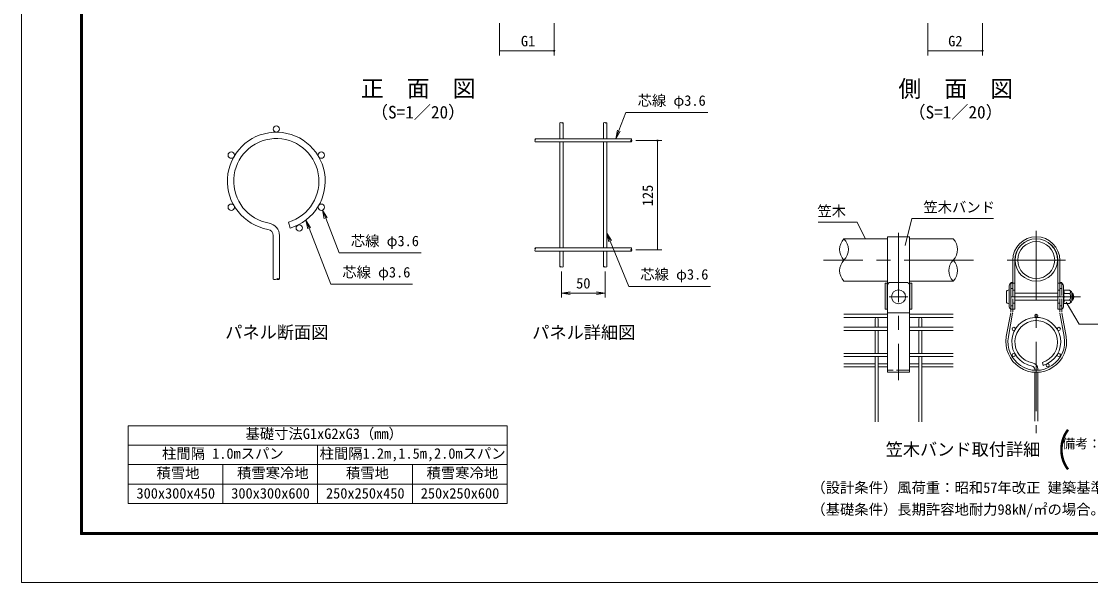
# Model space of a CAD drawing. Units: millimetres at full size; some dimension numbers follow another scale. Extents: x -4200 to 4200, y -2970 to 2970.
# Drawn here: x -4200 to 697, y -2970 to -401 of the extents above; entities that cross this region are included whole.
import ezdxf
from ezdxf.enums import TextEntityAlignment as Align

# ---------------------------------------------------------------- set-up
doc = ezdxf.new("R2010")
doc.units = ezdxf.units.MM
doc.header["$LTSCALE"] = 10
doc.header["$PDMODE"] = 32
doc.header["$PDSIZE"] = 5
doc.linetypes.add('DASHED', pattern=[7.5, 6, -1.5])
doc.linetypes.add('USER1', pattern=[50.8, 31.75, -6.35, 6.35, -6.35])
for name, color, linetype, lineweight in [('0-0_D-TTL-TXT', 7, 'Continuous', 18), ('0-3_D-STR-DIM', 7, 'Continuous', 13), ('0-5_Defpoints', 253, 'Continuous', 18), ('0-6_D-STR1', 1, 'Continuous', 18), ('0-7_D-BMK', 2, 'USER1', 13), ('0-8_D-STR2', 7, 'Continuous', 13), ('0-9_D-STR3', 3, 'Continuous', 13), ('0-B_D-STR-TXT', 7, 'Continuous', 13), ('0-C_D-TTL', 7, 'Continuous', 18), ('0-D_D-MTR-FRAM', 7, 'Continuous', 18)]:
    doc.layers.add(name, color=color, linetype=linetype, lineweight=lineweight)
doc.styles.add('ＭＳ ゴシック', font='')
doc.styles.get('ＭＳ ゴシック').set_extended_font_data('MS Gothic')

msp = doc.modelspace()

# ---------------------------------------------------------------- linework, layer by layer
at = {"layer": '0-3_D-STR-DIM'}
for p, q in [((-2009.97, -410), (-2009.97, -556.64)), ((-1759.97, -410), (-1759.97, -556.64)), ((-48.47, -410), (-48.47, -556.64)), ((201.53, -410), (201.53, -556.64)), ((-2009.97, -536.64), (-1759.97, -536.64)), ((-48.47, -536.64), (201.53, -536.64)), ((-1386.64, -947.08), (-1266.64, -947.08)), ((-1286.64, -1447.08), (-1286.64, -947.08)), ((-1386.64, -1447.08), (-1266.64, -1447.08)), ((-1726.64, -1545.28), (-1726.64, -1665.01)), ((-1526.64, -1545.28), (-1526.64, -1665.01)), ((-1686.64, -1651.67), (-1726.64, -1645.01)), ((-1686.64, -1645.01), (-1566.64, -1645.01)), ((-1566.64, -1638.34), (-1526.64, -1645.01))]:
    msp.add_line(p, q, dxfattribs=at)
for points in [[(-1686.64, -1638.34), (-1726.64, -1645.01), (-1686.64, -1645.01)], [(-1566.64, -1651.67), (-1526.64, -1645.01), (-1566.64, -1645.01)]]:
    msp.add_lwpolyline(points, dxfattribs=at)
for centre, radius, start, end in [((-1730.24, -868.91), 5.11, 45.18146, 134.81854), ((-1723.04, -868.91), 5.11, 45.18146, 134.81854), ((-1723.04, -861.66), 5.11, 225.18146, 314.81854), ((-1530.24, -868.91), 5.11, 45.18146, 134.81854), ((-1523.04, -868.91), 5.11, 45.18146, 134.81854), ((-1523.04, -861.66), 5.11, 225.18146, 314.81854), ((-1843.02, -941.68), 5.11, 135.18146, 224.81854), ((-1843.02, -948.88), 5.11, 135.18146, 224.81854), ((-1850.26, -941.68), 5.11, 315.18146, 44.81854), ((-1403.02, -948.88), 5.11, 135.18146, 224.81854), ((-1410.26, -941.68), 5.11, 315.18146, 44.81854), ((-1410.26, -948.88), 5.11, 315.18146, 44.81854), ((-383.9, -1444.94), 68.95, 135.18146, 224.81854), ((-481.72, -1444.94), 68.95, 315.18146, 44.81854), ((18.28, -1444.94), 68.95, 315.18146, 44.81854), ((-1843.02, -1441.68), 5.11, 135.18146, 224.81854), ((-1843.02, -1448.88), 5.11, 135.18146, 224.81854), ((-1850.26, -1441.68), 5.11, 315.18146, 44.81854), ((-1403.02, -1448.88), 5.11, 135.18146, 224.81854), ((-1410.26, -1441.68), 5.11, 315.18146, 44.81854), ((-1410.26, -1448.88), 5.11, 315.18146, 44.81854), ((-383.9, -1542.14), 68.95, 135.18146, 224.81854), ((116.1, -1542.14), 68.95, 135.18146, 224.81854), ((18.28, -1542.14), 68.95, 315.18146, 44.81854), ((-1730.24, -1528.91), 5.11, 45.18146, 134.81854), ((-1730.24, -1521.66), 5.11, 225.18146, 314.81854), ((-1723.04, -1521.66), 5.11, 225.18146, 314.81854), ((-1530.24, -1528.91), 5.11, 45.18146, 134.81854), ((-1530.24, -1521.66), 5.11, 225.18146, 314.81854), ((-1523.04, -1521.66), 5.11, 225.18146, 314.81854), ((-3039.73, -1571.15), 12, 233.12027, 306.87973), ((-3025.33, -1590.34), 12, 53.12027, 126.87973), ((-3025.33, -1571.15), 12, 233.12027, 306.87973)]:
    msp.add_arc(centre, radius, start, end, dxfattribs=at)
at = {"layer": '0-5_Defpoints'}
for p in [(-1759.97, -536.64), (201.53, -536.64), (-1406.64, -947.08), (-1286.64, -947.08), (-1406.64, -1447.08)]:
    msp.add_point(p, dxfattribs=at)
at = {"layer": '0-6_D-STR1'}
for p, q in [((-432.81, -1396.34), (-232.81, -1396.34)), ((-132.81, -1396.34), (67.19, -1396.34)), ((-432.81, -1590.74), (-232.81, -1590.74)), ((-132.81, -1590.74), (67.19, -1590.74))]:
    msp.add_line(p, q, dxfattribs=at)
for radius in [97.2, 84.4]:
    msp.add_circle((447.76, -1493.54), radius, dxfattribs=at)
at = {"layer": '0-7_D-BMK'}
for p, q in [((-182.81, -1368.69), (-182.81, -2043.01)), ((447.76, -1359.87), (447.76, -2285.32)), ((160.83, -1494.26), (-526.45, -1494.26)), ((581.44, -1493.54), (314.09, -1493.54)), ((-139.84, -1661.78), (-225.79, -1661.78)), ((651.07, -1661.78), (274.06, -1661.78))]:
    msp.add_line(p, q, dxfattribs=at)
at = {"layer": '0-8_D-STR2'}
for p, q in [((-1733.84, -865.28), (-1733.84, -938.08)), ((-1719.44, -865.28), (-1719.44, -938.08)), ((-1533.84, -865.28), (-1533.84, -938.08)), ((-1519.44, -865.28), (-1519.44, -938.08)), ((-1406.64, -938.08), (-1846.64, -938.08)), ((-1406.64, -952.48), (-1846.64, -952.48)), ((-1733.84, -952.48), (-1733.84, -1438.08)), ((-1719.44, -952.48), (-1719.44, -1438.08)), ((-1533.84, -952.48), (-1533.84, -1438.08)), ((-1519.44, -952.48), (-1519.44, -1438.08)), ((-2976.75, -1319.55), (-2968.52, -1347.15)), ((-3046.93, -1580.75), (-3046.93, -1381.57)), ((-3018.13, -1580.75), (-3018.13, -1381.57)), ((-1406.64, -1438.08), (-1846.64, -1438.08)), ((-1406.64, -1452.48), (-1846.64, -1452.48)), ((-1733.84, -1452.48), (-1733.84, -1525.28)), ((-1719.44, -1452.48), (-1719.44, -1525.28)), ((-1533.84, -1452.48), (-1533.84, -1525.28)), ((-1519.44, -1452.48), (-1519.44, -1525.28)), ((-232.81, -1741.94), (-432.81, -1741.94)), ((-232.81, -1756.34), (-432.81, -1756.34)), ((67.19, -1741.94), (-132.81, -1741.94)), ((67.19, -1756.34), (-132.81, -1756.34)), ((-232.81, -1801.54), (-432.81, -1801.54)), ((-290.01, -1801.54), (-290.01, -1763.54)), ((-275.61, -1801.54), (-275.61, -1763.54)), ((67.19, -1801.54), (-132.81, -1801.54)), ((-90.01, -1801.54), (-90.01, -1763.54)), ((-75.61, -1801.54), (-75.61, -1763.54)), ((-232.81, -1815.94), (-432.81, -1815.94)), ((-290.01, -1920.74), (-290.01, -1815.94)), ((-275.61, -1920.74), (-275.61, -1815.94)), ((67.19, -1815.94), (-132.81, -1815.94)), ((-90.01, -1920.74), (-90.01, -1815.94)), ((-75.61, -1920.74), (-75.61, -1815.94)), ((-232.81, -1920.74), (-432.81, -1920.74)), ((-232.81, -1935.14), (-432.81, -1935.14)), ((-290.01, -2233.48), (-290.01, -1935.14)), ((-275.61, -2233.48), (-275.61, -1935.14)), ((67.19, -1920.74), (-132.81, -1920.74)), ((67.19, -1935.14), (-132.81, -1935.14)), ((-90.01, -2233.48), (-90.01, -1935.14)), ((-75.61, -2233.48), (-75.61, -1935.14)), ((-432.81, -1968.17), (-290.01, -1968.17)), ((-432.81, -1982.57), (-290.01, -1982.57)), ((-232.81, -1968.17), (-275.61, -1968.17)), ((-232.81, -1982.57), (-275.61, -1982.57)), ((-90.01, -1968.17), (-132.81, -1968.17)), ((-90.01, -1982.57), (-132.81, -1982.57)), ((67.19, -1968.17), (-75.61, -1968.17)), ((67.19, -1982.57), (-75.61, -1982.57)), ((440.56, -1998.14), (440.56, -1992.88)), ((440.56, -2231.68), (440.56, -2007.35)), ((454.96, -1998.14), (454.96, -1992.88)), ((454.96, -2231.68), (454.96, -2007.35)), ((475.65, -1961.87), (479.77, -1975.67))]:
    msp.add_line(p, q, dxfattribs=at)
for centre, radius in [((-3032.53, -894.09), 14.4), ((-3238.99, -1013.29), 14.4), ((-2826.07, -1013.29), 14.4), ((-3238.99, -1251.69), 14.4), ((-2826.07, -1251.69), 14.4), ((-2927.58, -1346.54), 14.4), ((447.76, -1749.14), 7.2), ((344.53, -1808.74), 7.2), ((550.99, -1808.74), 7.2), ((344.53, -1927.94), 7.2), ((550.99, -1927.94), 7.2), ((500.24, -1975.37), 7.2)]:
    msp.add_circle(centre, radius, dxfattribs=at)
for centre, radius, start, end in [((-3032.53, -1132.49), 224, 286.60421, 260.16066), ((-3032.53, -1132.49), 195.2, 286.60421, 260.16066), ((-3075.73, -1381.57), 28.8, 0, 80.16066), ((-3075.73, -1381.57), 57.6, 0, 80.16066), ((-282.81, -1763.54), 7.2, 0, 180), ((-82.81, -1763.54), 7.2, 0, 180), ((447.76, -1868.34), 112, 286.60421, 260.16066), ((447.76, -1868.34), 97.6, 286.60421, 260.16066), ((426.16, -1992.88), 14.4, 0, 80.16066), ((426.16, -1992.88), 28.8, 0, 80.16066)]:
    msp.add_arc(centre, radius, start, end, dxfattribs=at)
at = {"layer": '0-9_D-STR3'}
for p, q in [((-132.81, -1387.14), (-232.81, -1387.14)), ((-232.81, -1387.14), (-232.81, -1599.14)), ((-132.81, -1387.14), (-132.81, -1599.14)), ((339.76, -1495.14), (339.76, -1599.14)), ((348.96, -1495.14), (348.96, -1719.14)), ((546.56, -1495.14), (546.56, -1719.14)), ((555.76, -1495.14), (555.76, -1599.14)), ((-244.01, -1599.14), (-232.81, -1599.14)), ((-234.81, -1599.14), (-234.81, -1719.14)), ((-234.81, -1599.14), (-234.81, -1719.14)), ((-232.81, -1608.8), (-232.81, -1608.2)), ((-232.81, -2007.54), (-232.81, -1608.8)), ((-220.81, -1595.72), (-146.4, -1595.72)), ((-121.61, -1599.14), (-132.81, -1599.14)), ((-132.81, -1608.8), (-132.81, -1608.2)), ((-132.81, -2007.54), (-132.81, -1608.8)), ((-130.81, -1599.14), (-130.81, -1719.14)), ((-130.81, -1599.14), (-130.81, -1719.14)), ((-121.61, -1599.14), (-121.61, -1719.14)), ((323.76, -1611.14), (323.76, -1707.14)), ((330.56, -1595.72), (339.76, -1595.72)), ((348.96, -1599.14), (335.76, -1599.14)), ((546.56, -1599.14), (559.76, -1599.14)), ((564.96, -1595.72), (555.76, -1595.72)), ((571.76, -1611.14), (571.76, -1707.14)), ((311.36, -1635.78), (311.36, -1687.78)), ((330.56, -1623.72), (339.76, -1623.72)), ((330.56, -1629.78), (330.56, -1693.78)), ((348.96, -1645.78), (546.56, -1645.78)), ((564.96, -1623.72), (555.76, -1623.72)), ((573.19, -1630.78), (571.76, -1630.78)), ((573.36, -1661.78), (573.36, -1630.88)), ((600.54, -1646.77), (573.36, -1646.77)), ((573.36, -1661.78), (573.36, -1692.68)), ((573.76, -1631.76), (573.57, -1631.08)), ((600.54, -1631.76), (573.76, -1631.76)), ((610.56, -1641.78), (610.56, -1681.78)), ((610.56, -1645.78), (615.35, -1645.78)), ((610.56, -1648.49), (616.64, -1648.49)), ((615.35, -1645.78), (615.35, -1677.78)), ((330.56, -1703.72), (339.76, -1703.72)), ((348.96, -1677.78), (546.56, -1677.78)), ((564.96, -1703.72), (555.76, -1703.72)), ((573.09, -1692.78), (571.76, -1692.78)), ((600.54, -1676.79), (573.36, -1676.79)), ((600.54, -1691.8), (573.76, -1691.8)), ((610.56, -1675.07), (616.64, -1675.07)), ((610.56, -1677.78), (615.35, -1677.78)), ((-232.81, -1735.75), (-132.81, -1735.75)), ((-132.81, -1719.14), (-121.61, -1719.14)), ((330.56, -1734.73), (310.65, -1844.3)), ((339.54, -1736.75), (320, -1844.3)), ((348.96, -1719.14), (335.76, -1719.14)), ((546.56, -1719.14), (559.76, -1719.14)), ((555.99, -1736.75), (575.52, -1844.3)), ((564.96, -1734.73), (584.87, -1844.3)), ((-132.81, -2007.54), (-232.81, -2007.54))]:
    msp.add_line(p, q, dxfattribs=at)
at = {"layer": '0-9_D-STR3', "linetype": 'DASHED'}
for p, q in [((330.56, -1595.72), (330.56, -1734.73)), ((339.76, -1595.72), (339.76, -1734.73)), ((339.76, -1599.14), (339.76, -1719.14)), ((555.76, -1595.72), (555.76, -1734.73)), ((555.76, -1599.14), (555.76, -1719.14)), ((564.96, -1595.72), (564.96, -1734.73)), ((348.96, -1631.14), (339.76, -1631.14)), ((546.56, -1631.14), (555.76, -1631.14)), ((348.96, -1691.14), (339.76, -1691.14)), ((546.56, -1691.14), (555.76, -1691.14)), ((-132.81, -1998.34), (-232.81, -1998.34))]:
    msp.add_line(p, q, dxfattribs=at)
at = {"layer": '0-9_D-STR3'}
msp.add_lwpolyline([(-244.01, -1599.14), (-244.01, -1719.14), (-232.81, -1719.14)], dxfattribs=at)
msp.add_circle((-182.81, -1661.78), 32, dxfattribs=at)
for centre, radius, start, end in [((447.76, -1495.14), 108, 90, 180), ((447.76, -1495.14), 98.8, 90, 180), ((447.76, -1495.14), 108, 0, 90), ((447.76, -1495.14), 98.8, 0, 90), ((-220.01, -1608.5), 12.8, 93.56714, 178.63954), ((-145.61, -1608.5), 12.8, 1.36046, 93.56714), ((335.76, -1611.14), 12, 90, 180), ((559.76, -1611.14), 12, 0, 90), ((573.19, -1631.18), 0.4, 15, 90), ((553.83, -1639.27), 21.29, 339.37322, 22.7756), ((490.33, -1661.78), 84.77, 0, 10.20031), ((490.33, -1661.78), 84.77, 349.79969, 0), ((596.47, -1639.26), 8.54, 298.45309, 61.54691), ((577.51, -1661.78), 27.49, 0, 33.09348), ((577.51, -1661.78), 27.49, 326.90652, 0), ((583.47, -1658.8), 32, 32.13463, 57.68315), ((585.35, -1661.78), 34, 331.92751, 28.07249), ((335.76, -1707.14), 12, 180, 270), ((559.76, -1707.14), 12, 270, 0), ((573.09, -1692.38), 0.4, 270, 337.2244), ((553.83, -1684.29), 21.29, 337.2244, 20.62678), ((596.47, -1684.3), 8.54, 298.45309, 61.54691), ((583.47, -1664.76), 32, 302.31685, 327.86537), ((330.56, -1734.73), 9.2, 347.29895, 0), ((564.96, -1734.73), 9.2, 180, 192.70105), ((447.76, -1868.34), 139.2, 170.05695, 9.94305), ((447.76, -1868.34), 130, 169.34534, 10.65466)]:
    msp.add_arc(centre, radius, start, end, dxfattribs=at)
for centre, start_param, end_param in [((330.56, -1635.78), 1.9328196, 3.1415927), ((330.56, -1687.78), 3.1415927, 4.3503657)]:
    msp.add_ellipse(centre, major_axis=(19.2, 0), ratio=0.3125, start_param=start_param, end_param=end_param, dxfattribs=at)
at = {"layer": '0-B_D-STR-TXT'}
for p, q in [((-1457.6, -903.15), (-1478.2, -938.08)), ((-2812.69, -1304.83), (-2820.88, -1265.12)), ((-2888.5, -1350.31), (-2896.69, -1310.59)), ((-1510.32, -1409.51), (-1519.44, -1370))]:
    msp.add_line(p, q, dxfattribs=at)
for points in [[(-1470.05, -898.36), (-1478.2, -938.08), (-1463.83, -900.76), (-1432.07, -818.27), (-1056.49, -818.27)], [(-2800.25, -1300.03), (-2820.88, -1265.12), (-2806.47, -1302.43), (-2745.27, -1460.92), (-2369.69, -1460.92)], [(-2876.06, -1345.51), (-2896.69, -1310.59), (-2882.28, -1347.91), (-2783.36, -1604.05), (-2409.05, -1604.05)], [(-550.77, -1320.57), (-372.18, -1320.57), (-333.7, -1398.15)], [(251.57, -1303.36), (-121.43, -1303.36), (-153.33, -1426.82)], [(-1498, -1404.41), (-1519.44, -1370), (-1504.16, -1406.96), (-1418.56, -1614), (-1044.25, -1614)], [(1205.16, -1787.23), (644.6, -1787.23), (584.12, -1685.89)]]:
    msp.add_lwpolyline(points, dxfattribs=at)
at = {"layer": '0-C_D-TTL', "color": 2}
msp.add_lwpolyline([(-4200, 2970), (4200, 2970), (4200, -2970), (-4200, -2970)], close=True, dxfattribs=at)
at = {"layer": '0-C_D-TTL'}
for points in [[(-3930, 2750), (3930, 2750), (3930, -2750), (-3930, -2750)], [(-3927.5, 2747.5), (3927.5, 2747.5), (3927.5, -2747.5), (-3927.5, -2747.5)], [(-3925, 2745), (3925, 2745), (3925, -2745), (-3925, -2745)], [(-3922.5, 2742.5), (3922.5, 2742.5), (3922.5, -2742.5), (-3922.5, -2742.5)], [(-3920, 2740), (3920, 2740), (3920, -2740), (-3920, -2740)]]:
    msp.add_lwpolyline(points, close=True, dxfattribs=at)
at = {"layer": '0-D_D-MTR-FRAM'}
for p, q in [((-3711.3, -2251.96), (-3711.3, -2608.15)), ((-3711.3, -2251.96), (-1975.52, -2251.96)), ((-1975.52, -2251.96), (-1975.52, -2608.15)), ((-3711.3, -2341.01), (-1975.52, -2341.01)), ((-2843.41, -2341.01), (-2843.41, -2608.15)), ((-3711.3, -2430.06), (-1975.52, -2430.06)), ((-3277.35, -2430.06), (-3277.35, -2608.15)), ((-2409.47, -2430.06), (-2409.47, -2608.15)), ((-3711.3, -2519.1), (-1975.52, -2519.1)), ((-3711.3, -2608.15), (-1975.52, -2608.15))]:
    msp.add_line(p, q, dxfattribs=at)

# ---------------------------------------------------------------- texts
at = {"layer": '0-0_D-TTL-TXT', "style": 'ＭＳ ゴシック'}
for s, height, p in [('正\u3000面\u3000図', 76.98, (-2644.87, -769.71)), ('側\u3000面\u3000図', 76.98, (-183.37, -770.93)), ('（S=1／20）', 57.7, (-2599.39, -862.91)), ('（S=1／20）', 57.7, (-137.89, -862.91)), ('パネル断面図', 57.7, (-3266.44, -1870.07)), ('パネル詳細図', 57.7, (-1860.55, -1870.98)), ('笠木バンド取付詳細', 57.7, (-241.91, -2406.2)), ('（設計条件）風荷重：昭和57年改正 建築基準法・同施行令に基づく風圧力に準拠。', 48.09, (-582.45, -2573.6)), ('（基礎条件）長期許容地耐力98kN/㎡の場合。', 48.09, (-582.45, -2673.6))]:
    msp.add_text(s, height=height, dxfattribs=at).set_placement(p, align=Align.BOTTOM_LEFT)
at = {"layer": '0-3_D-STR-DIM', "style": 'ＭＳ ゴシック'}
for s, p in [('G1', (-1912.41, -529.89)), ('G2', (44.54, -529.89)), ('50', (-1659.27, -1638.26))]:
    msp.add_text(s, height=48.09, dxfattribs=at).set_placement(p, align=Align.BOTTOM_LEFT)
msp.add_text('125', height=48.09, rotation=90, dxfattribs=at).set_placement((-1293.39, -1247.1), align=Align.BOTTOM_LEFT)
at = {"layer": '0-B_D-STR-TXT', "style": 'ＭＳ ゴシック'}
for s, height, p in [('芯線 φ3.6', 48.09, (-1377.84, -801.87)), ('笠木バンド', 48.09, (-69.24, -1290.01)), ('笠木', 48.09, (-554.58, -1307.85)), ('芯線 φ3.6', 48.09, (-2691.05, -1444.53)), ('芯線 φ3.6', 48.09, (-2730.41, -1587.66)), ('芯線 φ3.6', 48.09, (-1365.61, -1597.61)), ('基礎寸法G1xG2xG3（mm）', 48.09, (-3173.59, -2326.99)), ('柱間隔 1.0mスパン', 48.09, (-3555.84, -2417.69)), ('柱間隔1.2m,1.5m,2.0mスパン', 48.09, (-2834.14, -2417.43)), ('備考：端末・コーナースパンは、', 43.33, (566.79, -2368.39)), ('積雪地', 48.09, (-3581.24, -2506.61)), ('積雪寒冷地', 48.09, (-3212.27, -2506.73)), ('積雪地', 48.09, (-2713.36, -2506.61)), ('積雪寒冷地', 48.09, (-2344.39, -2506.73)), ('300x300x450', 48.09, (-3672.86, -2599.67)), ('300x300x600', 48.09, (-3238.91, -2599.67)), ('250x250x450', 48.09, (-2804.97, -2599.67)), ('250x250x600', 48.09, (-2371.03, -2599.67))]:
    msp.add_text(s, height=height, dxfattribs=at).set_placement(p, align=Align.BOTTOM_LEFT)
at = {"layer": '0-B_D-STR-TXT', "style": 'ＭＳ ゴシック', "width": 0.8}
msp.add_text(' （           ）', height=144.4, dxfattribs=at).set_placement((369.21, -2479.18), align=Align.BOTTOM_LEFT)

doc.saveas('drawing.dxf')
